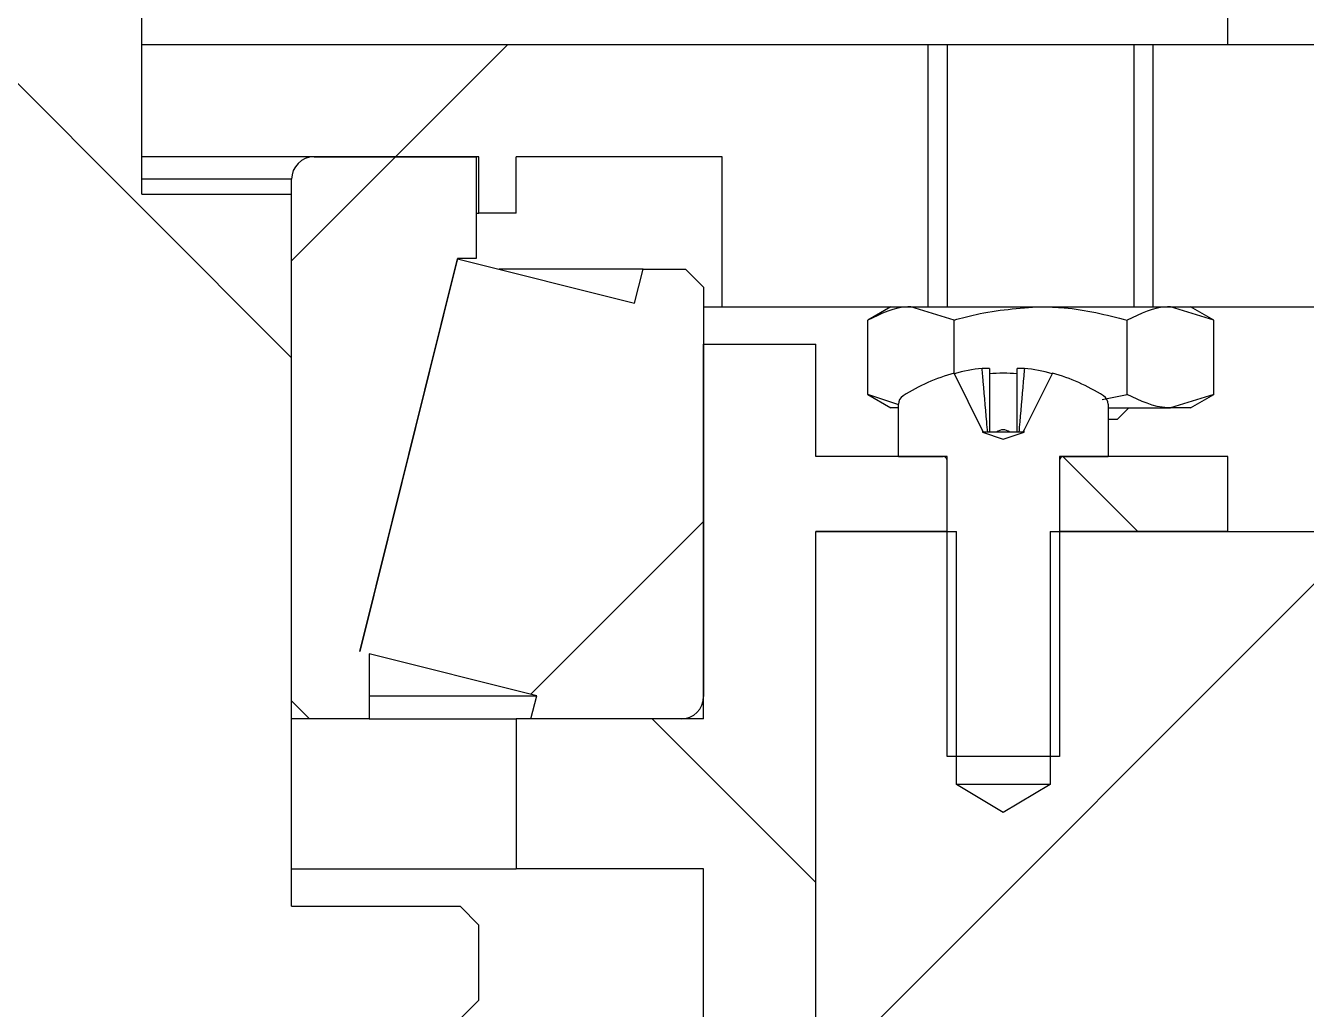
# Model space of a CAD drawing. Header units: millimetres. Extents: x -117 to 822, y -67 to 297.
# Drawn here: x 317.35 to 325.9, y 215.35 to 221.91 of the extents above; entities that cross this region are included whole.
import ezdxf

# ---------------------------------------------------------------- set-up
doc = ezdxf.new("R2010")
doc.units = ezdxf.units.MM
doc.layers.add('KHUNGTEN', color=7, linetype='Continuous', lineweight=35)
doc.layers.add('NETMANH', color=7, linetype='Continuous')

msp = doc.modelspace()

# ---------------------------------------------------------------- hatches: boundary and pattern name
at = {"layer": 'KHUNGTEN', "linetype": 'Continuous', "lineweight": 18}
h = msp.add_hatch(dxfattribs=at)
h.set_pattern_fill('ANSI32', color=256, angle=90, style=0)
h.paths.add_polyline_path([(312.8798, 215.415), (313.0048, 215.29), (314.1298, 215.29), (314.1298, 211.54), (314.8798, 210.79), (315.6298, 210.79), (315.6298, 214.54), (317.2548, 214.54), (317.2548, 210.79), (318.3798, 210.79), (319.1298, 211.54), (319.1298, 215.29), (320.2548, 215.29), (320.3798, 215.415), (320.3798, 215.915), (320.2548, 216.04), (319.1298, 216.04), (319.1298, 220.79), (318.1298, 220.79), (318.1298, 225.79), (314.1298, 225.79), (314.1298, 216.04), (313.0048, 216.04), (312.8798, 215.915)], flags=0)
h = msp.add_hatch(dxfattribs=at)
h.set_pattern_fill('ANSI32', color=256, style=0)
h.paths.add_polyline_path([(322.0048, 221.04), (322.0048, 220.04), (323.3798, 220.04), (323.3798, 221.79), (318.1298, 221.79), (318.1298, 221.04), (320.3798, 221.04), (320.3798, 220.665), (320.6298, 220.665), (320.6298, 221.04)], flags=0)
h = msp.add_hatch(dxfattribs=at)
h.set_pattern_fill('ANSI32', color=256, style=0)
h.paths.add_polyline_path([(324.8798, 221.79), (324.8798, 220.04), (331.6298, 220.04), (331.6298, 221.79)], flags=0)
h = msp.add_hatch(dxfattribs=at)
h.set_pattern_fill('ANSI31', color=256, style=0)
edge = h.paths.add_edge_path(flags=0)
edge.add_arc((321.7298, 217.44), 0.15, 270, 360)
edge.add_line((321.8798, 217.44), (321.8798, 220.17))
edge.add_line((321.8798, 220.17), (321.7598, 220.29))
edge.add_line((321.7598, 220.29), (321.4755, 220.29))
edge.add_line((321.4755, 220.29), (321.4193, 220.0646))
edge.add_line((321.4193, 220.0646), (320.238, 220.3591))
edge.add_line((320.238, 220.3591), (319.5852, 217.7408))
edge.add_line((319.5852, 217.7408), (319.5848, 217.7408))
edge.add_line((319.5848, 217.7408), (320.238, 220.3606))
edge.add_line((320.238, 220.3606), (320.3618, 220.3606))
edge.add_line((320.3618, 220.3606), (320.3618, 221.04))
edge.add_line((320.3618, 221.04), (319.2798, 221.04))
edge.add_arc((319.2798, 220.89), 0.15, 90, 180)
edge.add_line((319.1298, 220.89), (319.1298, 217.41))
edge.add_line((319.1298, 217.41), (319.2498, 217.29))
edge.add_line((319.2498, 217.29), (319.6467, 217.29))
edge.add_line((319.6467, 217.29), (319.6467, 217.7239))
edge.add_line((319.6467, 217.7239), (320.7661, 217.4448))
edge.add_line((320.7661, 217.4448), (320.7275, 217.29))
edge.add_line((320.7275, 217.29), (321.7298, 217.29))
h = msp.add_hatch(dxfattribs=at)
h.set_pattern_fill('ANSI32', color=256, angle=90, style=0)
h.paths.add_polyline_path([(321.8798, 215.04), (322.6298, 215.04), (322.6298, 218.54), (323.5048, 218.54), (323.5048, 219.04), (322.6298, 219.04), (322.6298, 219.79), (321.8798, 219.79), (321.8798, 217.29), (320.6298, 217.29), (320.6298, 216.29), (321.8798, 216.29)], flags=0)
h = msp.add_hatch(dxfattribs=at)
h.set_pattern_fill('ANSI31', color=256, style=0)
edge = h.paths.add_edge_path(flags=0)
edge.add_line((323.5048, 217.04), (324.2548, 217.04))
edge.add_line((324.2548, 217.04), (324.2548, 219.015))
edge.add_arc((324.2798, 219.015), 0.025, 90, 180, ccw=False)
edge.add_line((324.2798, 219.04), (324.5798, 219.04))
edge.add_line((324.5798, 219.04), (324.5798, 219.3891))
edge.add_arc((324.5123, 219.3891), 0.0675, 0, 57.66397)
edge.add_arc((323.8798, 218.39), 1.25, 57.66397, 74.78072)
edge.add_line((324.2079, 219.5961), (324.0199, 219.2191))
edge.add_line((324.0199, 219.2191), (324.0188, 219.2025))
edge.add_line((324.0188, 219.2025), (323.8798, 219.1573))
edge.add_line((323.8798, 219.1573), (323.7408, 219.2025))
edge.add_line((323.7408, 219.2025), (323.7396, 219.2191))
edge.add_line((323.7396, 219.2191), (323.5516, 219.5961))
edge.add_arc((323.8798, 218.39), 1.25, 105.21928, 122.33603)
edge.add_arc((323.2473, 219.3891), 0.0675, 122.33603, 180)
edge.add_line((323.1798, 219.3891), (323.1798, 219.04))
edge.add_line((323.1798, 219.04), (323.4798, 219.04))
edge.add_arc((323.4798, 219.015), 0.025, 0, 90, ccw=False)
edge.add_line((323.5048, 219.015), (323.5048, 217.04))
h = msp.add_hatch(dxfattribs=at)
h.set_pattern_fill('ANSI32', color=256, angle=90, style=0)
h.paths.add_polyline_path([(325.3798, 218.54), (325.3798, 219.04), (324.2548, 219.04), (324.2548, 218.54)], flags=0)
h = msp.add_hatch(dxfattribs=at)
h.set_pattern_fill('ANSI32', color=256, style=0)
h.paths.add_polyline_path([(324.1923, 216.8527), (323.8798, 216.665), (323.5673, 216.8527), (323.5673, 218.54), (322.6298, 218.54), (322.6298, 211.54), (323.5673, 211.54), (323.5673, 213.2272), (323.8798, 213.415), (324.1923, 213.2272), (324.1923, 211.54), (329.1298, 211.54), (329.1298, 208.79), (330.3798, 208.79), (330.3798, 218.54), (324.1923, 218.54)], flags=0)

# ---------------------------------------------------------------- linework, layer by layer
at = {"color": 7, "linetype": 'Continuous', "lineweight": 25}
for p, q in [((318.1298, 220.79), (318.1298, 225.79)), ((325.3798, 221.79), (325.3798, 222.29)), ((318.1298, 221.04), (318.1298, 221.79)), ((318.1298, 221.79), (323.3798, 221.79)), ((323.3798, 220.04), (323.3798, 221.79)), ((323.3798, 221.79), (324.8798, 221.79)), ((323.5048, 221.79), (323.5048, 220.04)), ((324.7548, 220.04), (324.7548, 221.79)), ((324.8798, 220.04), (324.8798, 221.79)), ((324.8798, 221.79), (331.6298, 221.79)), ((320.3798, 221.04), (318.1298, 221.04)), ((319.2798, 221.04), (320.3618, 221.04)), ((320.3618, 221.04), (320.3618, 220.3606)), ((320.3798, 220.665), (320.3798, 221.04)), ((322.0048, 221.04), (320.6298, 221.04)), ((320.6298, 220.665), (320.6298, 221.04)), ((322.0048, 220.04), (322.0048, 221.04)), ((319.1298, 217.41), (319.1298, 220.89)), ((318.1298, 220.79), (319.1298, 220.79)), ((319.1298, 216.04), (319.1298, 220.79)), ((320.3618, 220.665), (320.3798, 220.665)), ((320.6298, 220.665), (320.3798, 220.665)), ((320.238, 220.3606), (319.5848, 217.7408)), ((319.5852, 217.7408), (320.238, 220.3591)), ((320.238, 220.3591), (320.2377, 220.3591)), ((320.3618, 220.3606), (320.238, 220.3606)), ((320.238, 220.3591), (321.4193, 220.0646)), ((321.4755, 220.29), (320.5155, 220.29)), ((321.4193, 220.0646), (321.4755, 220.29)), ((321.4755, 220.29), (321.7598, 220.29)), ((321.7598, 220.29), (321.8798, 220.17)), ((321.8798, 220.17), (321.8798, 217.44)), ((321.8798, 220.04), (322.0048, 220.04)), ((322.0048, 220.04), (323.3798, 220.04)), ((323.1298, 220.04), (322.9751, 219.9507)), ((323.5524, 219.9507), (323.2637, 220.04)), ((323.3798, 220.04), (324.1298, 220.04)), ((324.1298, 220.04), (324.8798, 220.04)), ((324.8798, 220.04), (331.6298, 220.04)), ((325.2845, 219.9507), (324.9958, 220.04)), ((325.2845, 219.9507), (325.1298, 220.04)), ((322.9751, 219.4543), (322.9751, 219.9507)), ((323.5524, 219.5945), (323.5524, 219.9507)), ((324.7071, 219.4543), (324.7071, 219.9507)), ((325.2845, 219.4543), (325.2845, 219.9507)), ((321.8798, 217.29), (321.8798, 219.79)), ((321.8798, 219.79), (322.6298, 219.79)), ((322.6298, 219.04), (322.6298, 219.79)), ((323.7873, 219.6285), (323.7386, 219.6285)), ((324.021, 219.6285), (323.9723, 219.6285)), ((323.7396, 219.2191), (323.5516, 219.5961)), ((324.2079, 219.5961), (324.0199, 219.2191)), ((322.9751, 219.4543), (323.1298, 219.365)), ((323.1835, 219.3852), (322.9751, 219.4543)), ((324.5398, 219.4215), (324.7071, 219.4543)), ((325.2845, 219.4543), (324.9958, 219.365)), ((325.1298, 219.365), (325.2845, 219.4543)), ((323.1798, 219.365), (323.1298, 219.365)), ((323.1798, 219.04), (323.1798, 219.3891)), ((324.5798, 219.3891), (324.5798, 219.04)), ((324.5798, 219.365), (324.9958, 219.365)), ((324.6435, 219.29), (324.7185, 219.365)), ((325.1298, 219.365), (324.9958, 219.365)), ((324.5798, 219.29), (324.6435, 219.29)), ((323.7396, 219.2191), (323.7408, 219.2025)), ((323.7479, 219.2025), (323.7396, 219.2191)), ((323.7408, 219.2025), (323.8798, 219.1573)), ((323.7479, 219.2025), (323.7408, 219.2025)), ((323.776, 219.2025), (323.7479, 219.2025)), ((323.7873, 219.2025), (323.776, 219.2025)), ((323.8358, 219.2025), (323.7873, 219.2025)), ((323.9237, 219.2025), (323.8358, 219.2025)), ((323.8798, 219.1573), (324.0188, 219.2025)), ((323.9723, 219.2025), (323.9237, 219.2025)), ((323.9835, 219.2025), (323.9723, 219.2025)), ((324.0116, 219.2025), (323.9835, 219.2025)), ((324.0199, 219.2191), (324.0116, 219.2025)), ((324.0188, 219.2025), (324.0116, 219.2025)), ((324.0188, 219.2025), (324.0199, 219.2191)), ((323.5048, 219.04), (322.6298, 219.04)), ((323.1798, 219.04), (323.4798, 219.04)), ((323.5048, 218.54), (323.5048, 219.04)), ((323.5048, 217.04), (323.5048, 219.015)), ((324.2548, 219.04), (324.2548, 218.54)), ((325.3798, 219.04), (324.2548, 219.04)), ((324.2548, 219.015), (324.2548, 217.04)), ((324.2798, 219.04), (324.5798, 219.04)), ((325.3798, 218.54), (325.3798, 219.04)), ((322.6298, 215.04), (322.6298, 218.54)), ((323.5048, 218.54), (322.6298, 218.54)), ((322.6298, 211.54), (322.6298, 218.54)), ((322.6298, 218.54), (323.5673, 218.54)), ((323.5673, 216.8527), (323.5673, 218.54)), ((324.1923, 218.54), (324.1923, 216.8527)), ((324.1923, 218.54), (330.3798, 218.54)), ((325.3798, 218.54), (324.2548, 218.54)), ((319.5848, 217.7408), (319.5852, 217.7408)), ((320.7661, 217.4448), (319.6467, 217.7239)), ((319.6467, 217.7239), (319.6467, 217.29)), ((319.2498, 217.29), (319.1298, 217.41)), ((319.6467, 217.4448), (320.7661, 217.4448)), ((320.7275, 217.29), (320.7661, 217.4448)), ((319.2498, 217.29), (319.1298, 217.29)), ((319.6467, 217.29), (319.2498, 217.29)), ((319.6467, 217.29), (320.6298, 217.29)), ((320.6298, 217.29), (320.6298, 216.29)), ((321.8798, 217.29), (320.6298, 217.29)), ((321.7298, 217.29), (320.7275, 217.29)), ((324.2548, 217.04), (323.5048, 217.04)), ((323.8798, 216.665), (323.5673, 216.8527)), ((324.1923, 216.8527), (323.5673, 216.8527)), ((324.1923, 216.8527), (323.8798, 216.665)), ((319.1298, 216.29), (320.6298, 216.29)), ((321.8798, 216.29), (320.6298, 216.29)), ((321.8798, 215.04), (321.8798, 216.29)), ((319.1298, 216.04), (320.2548, 216.04)), ((320.2548, 216.04), (320.3798, 215.915)), ((320.3798, 215.415), (320.3798, 215.915)), ((320.3798, 215.415), (320.2548, 215.29))]:
    msp.add_line(p, q, dxfattribs=at)
at = {"color": 8, "linetype": 'Continuous', "lineweight": 25}
msp.add_line((319.1298, 220.89), (318.1298, 220.89), dxfattribs=at)
at = {"color": 7, "linetype": 'Continuous', "lineweight": 25}
for centre, radius, start, end in [((319.2798, 220.89), 0.15, 90, 180), ((323.8798, 218.39), 1.2466, 96.50342, 105.18786), ((323.8798, 218.39), 1.2466, 74.81214, 83.49658), ((323.8798, 218.39), 1.25, 105.21928, 122.33603), ((323.8798, 218.2268), 1.3693, 86.1266, 93.8734), ((323.8798, 218.39), 1.25, 57.66397, 74.78072), ((323.2473, 219.3891), 0.0675, 122.33603, 180), ((324.5123, 219.3891), 0.0675, 0, 57.66397), ((323.4798, 219.015), 0.025, 0, 90), ((324.2798, 219.015), 0.025, 90, 180), ((321.7298, 217.44), 0.15, 270, 0)]:
    msp.add_arc(centre, radius, start, end, dxfattribs=at)
msp.add_ellipse((323.8798, 218.9726), major_axis=(0, 0.2465), ratio=0.493653, start_param=5.913772, end_param=6.652598, dxfattribs=at)
for points, knots in [([(323.2637, 220.04), (323.2569, 220.0399), (323.1594, 220.0386), (323.0639, 219.993), (322.9751, 219.9507)], [0, 0, 0, 0, 0.070185, 1, 1, 1, 1]), ([(323.5524, 219.9507), (323.6009, 219.9641), (323.7891, 220.0165), (323.9846, 220.03), (324.1298, 220.04)], [0, 0, 0, 0, 0.257551, 1, 1, 1, 1]), ([(324.1298, 220.04), (324.1823, 220.0386), (324.3777, 220.0337), (324.568, 219.9857), (324.7071, 219.9507)], [0, 0, 0, 0, 0.268634, 1, 1, 1, 1]), ([(324.9958, 220.04), (324.9889, 220.0399), (324.8915, 220.0386), (324.7959, 219.993), (324.7071, 219.9507)], [0, 0, 0, 0, 0.070185, 1, 1, 1, 1]), ([(323.776, 219.2025), (323.7739, 219.2253), (323.7622, 219.3506), (323.75, 219.4927), (323.74, 219.6119), (323.7386, 219.6285)], [0, 0, 0, 0, 0.160618, 0.883257, 1, 1, 1, 1]), ([(323.7873, 219.6285), (323.7873, 219.6119), (323.7873, 219.4927), (323.7873, 219.3506), (323.7873, 219.2253), (323.7873, 219.2025)], [0, 0, 0, 0, 0.116743, 0.839382, 1, 1, 1, 1]), ([(323.9723, 219.2025), (323.9723, 219.2253), (323.9723, 219.3506), (323.9723, 219.4927), (323.9723, 219.6119), (323.9723, 219.6285)], [0, 0, 0, 0, 0.160618, 0.883257, 1, 1, 1, 1]), ([(324.021, 219.6285), (324.0196, 219.6119), (324.0096, 219.4927), (323.9973, 219.3506), (323.9856, 219.2253), (323.9835, 219.2025)], [0, 0, 0, 0, 0.116743, 0.839382, 1, 1, 1, 1]), ([(324.9958, 219.365), (324.9889, 219.3651), (324.8915, 219.3663), (324.7959, 219.4119), (324.7071, 219.4543)], [0, 0, 0, 0, 0.0701852, 1, 1, 1, 1])]:
    msp.add_open_spline(points, degree=3, knots=knots, dxfattribs=at)
at = {"layer": 'NETMANH'}
msp.add_circle((316.6298, 217.8932), 10.9651, dxfattribs=at)

doc.saveas('drawing.dxf')
